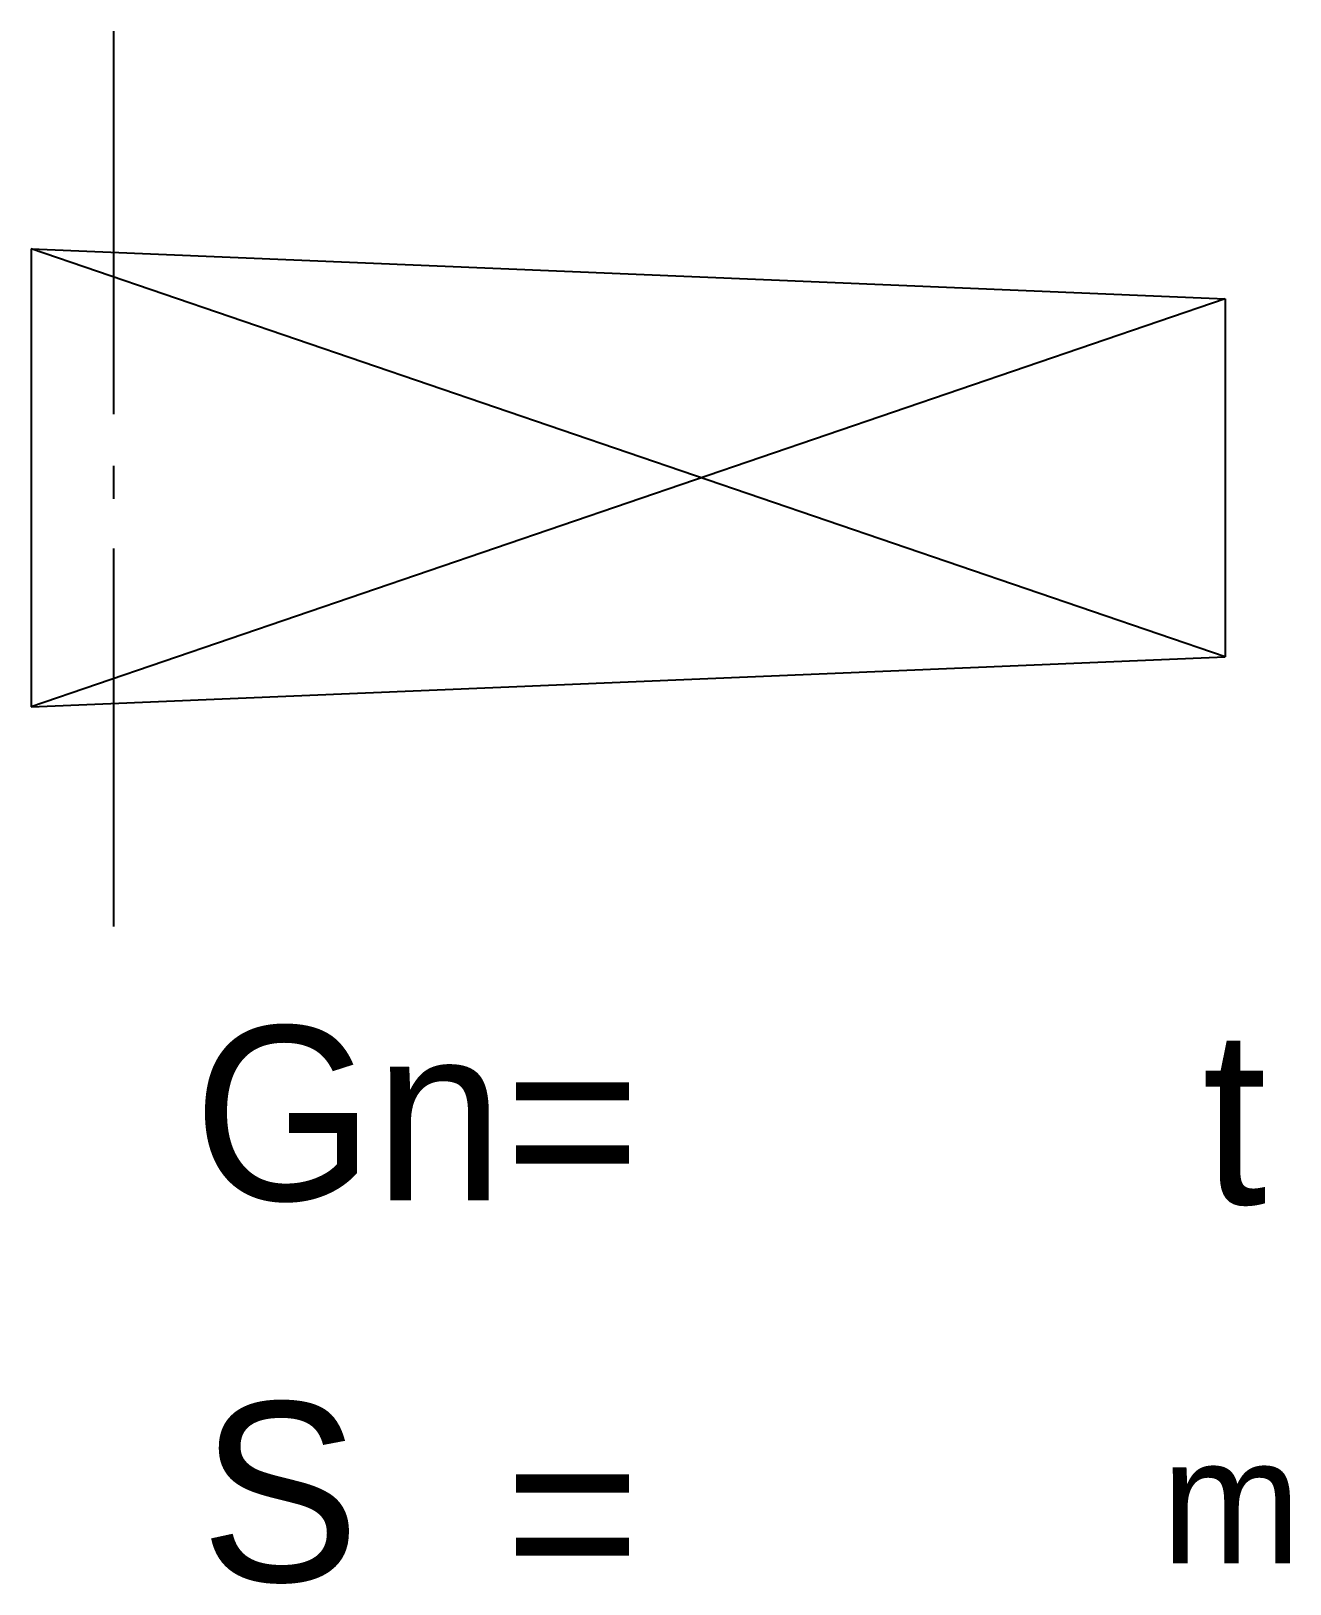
# Model space of a CAD drawing. Header units: metres. Extents: x 13604.6 to 13617.2, y 18506.1 to 18521.7.
import ezdxf

# ---------------------------------------------------------------- set-up
doc = ezdxf.new("R2010")
doc.units = ezdxf.units.M
doc.layers.add('PUB_TEXT', color=7, linetype='Continuous')
doc.layers.add('STAIR', color=2, linetype='Continuous')

msp = doc.modelspace()

# ---------------------------------------------------------------- linework, layer by layer
for p, q in [((13605.42, 18517.36), (13605.42, 18517.07)), ((13605.42, 18517.31), (13605.42, 18517.03)), ((13605.42, 18516.53), (13605.42, 18512.73))]:
    msp.add_line(p, q)
for points in [[(13605.42, 18521.73), (13605.42, 18517.88)], [(13605.42, 18516.48), (13605.42, 18512.73)]]:
    msp.add_lwpolyline(points)
at = {"layer": 'STAIR'}
for points in [[(13616.59, 18515.44), (13604.59, 18519.54)], [(13604.59, 18519.54), (13616.59, 18519.04)], [(13604.59, 18519.54), (13604.59, 18514.94)], [(13616.59, 18519.04), (13604.59, 18514.94)], [(13616.59, 18519.04), (13616.59, 18515.44)], [(13604.59, 18514.94), (13616.59, 18515.44)]]:
    msp.add_lwpolyline(points, dxfattribs=at)

# ---------------------------------------------------------------- texts
at = {"layer": 'PUB_TEXT'}
for s, height, p in [('Gn', 1.75, (13606.22, 18509.98)), ('t', 1.75, (13616.36, 18509.94)), ('=', 1.75, (13609.35, 18509.92)), ('S', 1.8, (13606.29, 18506.15)), ('m', 1.26, (13615.95, 18506.33)), ('=', 1.75, (13609.35, 18505.98))]:
    msp.add_text(s, height=height, dxfattribs=at).set_placement(p)

doc.saveas('drawing.dxf')
